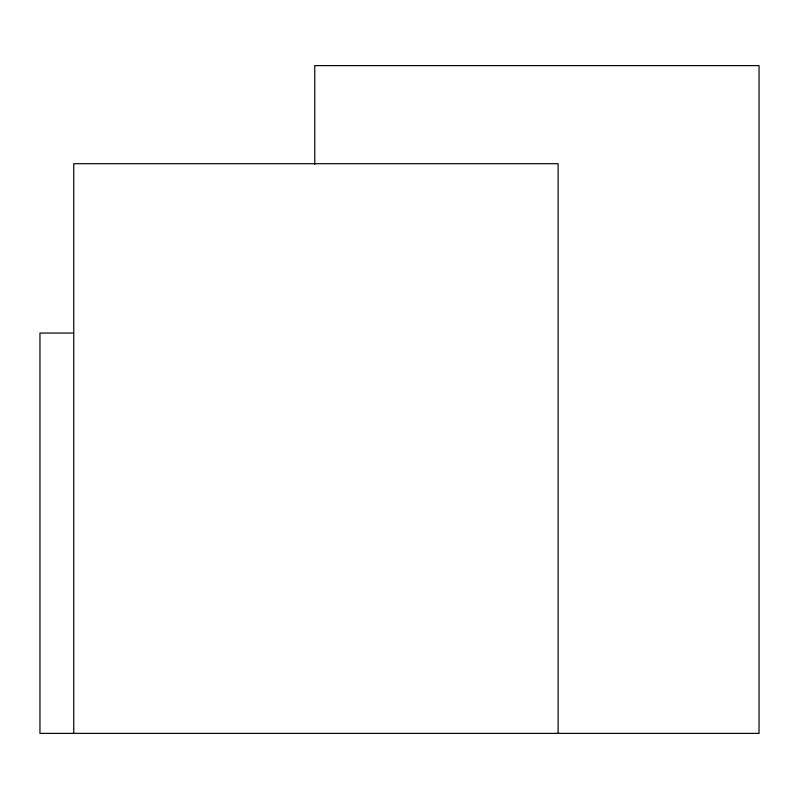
<?xml version="1.0" encoding="UTF-8"?>
<svg xmlns="http://www.w3.org/2000/svg" width="799" height="799" viewBox="0 0 799 799"><rect width="100%" height="100%" fill="white"/><g stroke="black" fill="none" stroke-linecap="round" stroke-linejoin="round"><path stroke-width="1.2" d="M73.578 333.053L39.95 333.053L39.95 733.382L759.05 733.382L759.05 65.618L314.756 65.618L314.756 164.224M558.111 733.382L558.111 163.705L73.748 163.705L73.748 733.382"/></g></svg>
